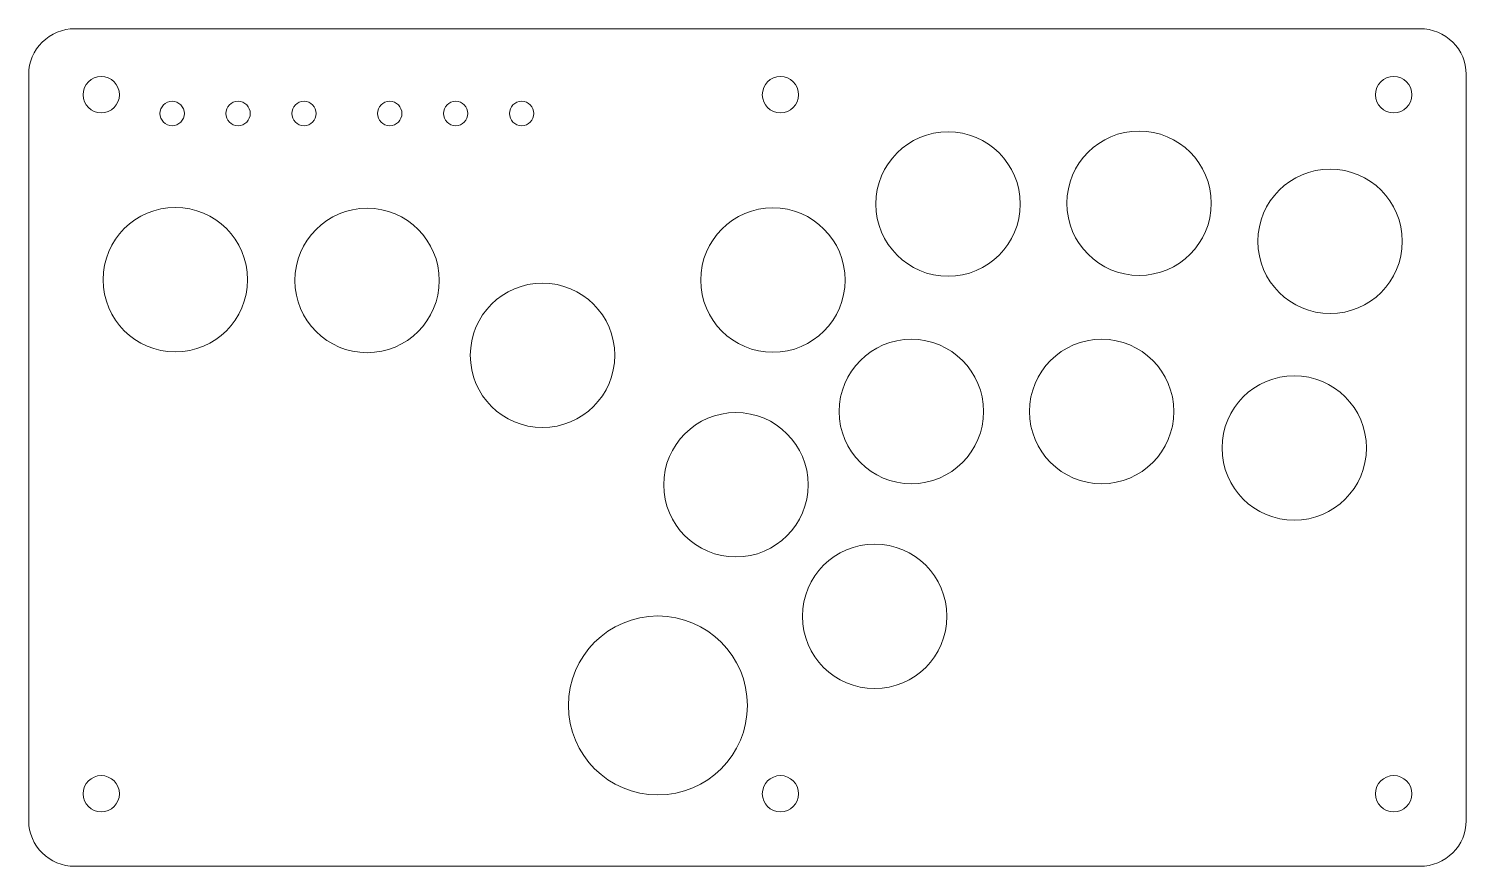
# Model space of a CAD drawing. Header units: millimetres. Extents: x 226 to 444, y -145 to -18.
import ezdxf

# ---------------------------------------------------------------- set-up
doc = ezdxf.new("R2010")
doc.units = ezdxf.units.MM
doc.header["$MEASUREMENT"] = 0
doc.layers.add('Layer 1', color=7, linetype='Continuous', lineweight=0)

# ---------------------------------------------------------------- blocks, each defined once
blk = doc.blocks.new('Block_0')
at = {"layer": 'Layer 1', "color": 18, "lineweight": 9, "true_color": 0x000000}
for centre, radius in [((237.38, -27.67), 2.75), ((433.38, -27.67), 2.75), ((248.13, -30.52), 1.85), ((258.13, -30.52), 1.85), ((268.13, -30.52), 1.85), ((281.13, -30.52), 1.85), ((291.13, -30.52), 1.85), ((301.13, -30.52), 1.85), ((365.8, -44.25), 10.95), ((394.77, -44.13), 10.95), ((423.74, -49.9), 10.95), ((248.61, -55.72), 10.95), ((277.7, -55.84), 10.95), ((339.24, -55.78), 10.95), ((304.3, -67.19), 10.95), ((360.24, -75.71), 10.95), ((389.09, -75.71), 10.95), ((418.3, -81.24), 10.95), ((333.63, -86.82), 10.95), ((354.67, -106.77), 10.95), ((321.8, -120.29), 13.57), ((237.38, -133.67), 2.75), ((433.38, -133.67), 2.75)]:
    blk.add_circle(centre, radius, dxfattribs=at)
for points, knots in [([(233.38, -17.67), (231.53, -17.67), (229.75, -18.39), (228.44, -19.69), (227.12, -20.98), (226.38, -22.73), (226.38, -24.56), (226.38, -24.56), (226.38, -137.78), (226.38, -137.78), (226.38, -141.58), (229.52, -144.67), (233.38, -144.67), (233.38, -144.67), (437.38, -144.67), (437.38, -144.67), (439.24, -144.67), (441.02, -143.94), (442.33, -142.65), (443.65, -141.36), (444.38, -139.61), (444.38, -137.78), (444.38, -137.78), (444.38, -24.56), (444.38, -24.56), (444.38, -22.73), (443.65, -20.98), (442.33, -19.69), (441.02, -18.39), (439.24, -17.67), (437.38, -17.67), (437.38, -17.67), (233.38, -17.67), (233.38, -17.67)], [0, 0, 0, 0, 1, 1, 1, 2, 2, 2, 3, 3, 3, 4, 4, 4, 5, 5, 5, 6, 6, 6, 7, 7, 7, 8, 8, 8, 9, 9, 9, 10, 10, 10, 11, 11, 11, 11]), ([(343.13, -27.67), (343.13, -26.15), (341.9, -24.92), (340.38, -24.92), (338.87, -24.92), (337.63, -26.15), (337.63, -27.67), (337.63, -29.19), (338.87, -30.42), (340.38, -30.42), (341.9, -30.42), (343.13, -29.19), (343.13, -27.67)], [0, 0, 0, 0, 1, 1, 1, 2, 2, 2, 3, 3, 3, 4, 4, 4, 4]), ([(343.13, -133.67), (343.13, -132.15), (341.9, -130.92), (340.38, -130.92), (338.87, -130.92), (337.63, -132.15), (337.63, -133.67), (337.63, -135.19), (338.87, -136.42), (340.38, -136.42), (341.9, -136.42), (343.13, -135.19), (343.13, -133.67)], [0, 0, 0, 0, 1, 1, 1, 2, 2, 2, 3, 3, 3, 4, 4, 4, 4])]:
    blk.add_open_spline(points, degree=3, knots=knots, dxfattribs=at)

msp = doc.modelspace()

# ---------------------------------------------------------------- block references
at = {"layer": 'Layer 1'}
msp.add_blockref('Block_0', (0, 0), dxfattribs=at)

doc.saveas('drawing.dxf')
